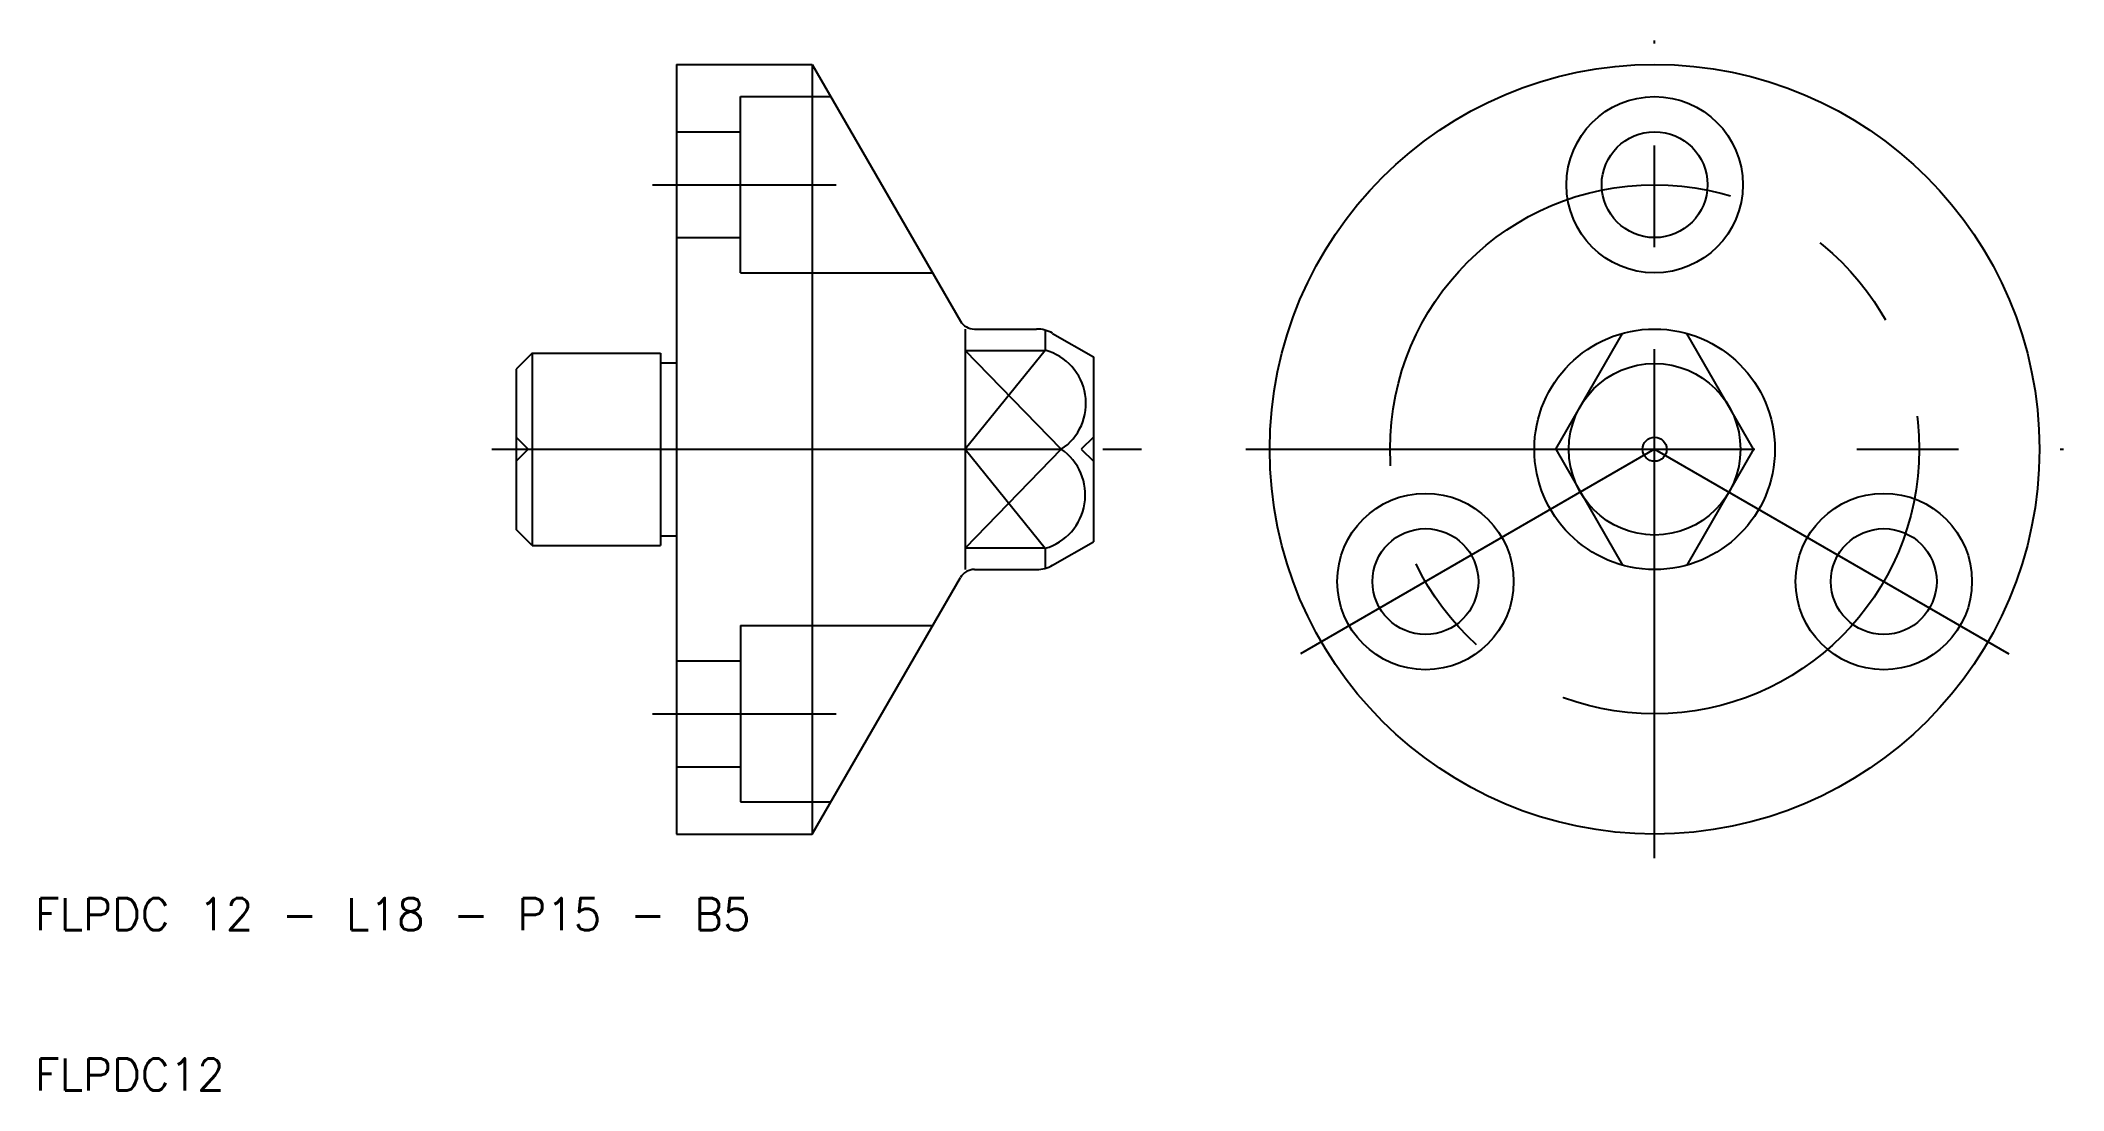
# Model space of a CAD drawing. Extents: x 10 to 136, y 10 to 76.
import ezdxf

# ---------------------------------------------------------------- set-up
doc = ezdxf.new("R2010")
doc.units = 0
doc.linetypes.add('CENTER', pattern=[50.8, 31.75, -6.35, 6.35, -6.35])
doc.linetypes.add('DASHED', pattern=[19.05, 12.7, -6.35])
doc.layers.get('0').update_dxf_attribs({"linetype": 'CONTINUOUS'})
doc.layers.add('CENTER', color=1, linetype='CENTER')
doc.styles.get("Standard").update_dxf_attribs({"font": 'txt.shx'})

msp = doc.modelspace()

# ---------------------------------------------------------------- linework, layer by layer
for p, q in [((50, 74), (50, 55.4)), ((50, 74), (58.47, 74)), ((58.47, 74), (58.47, 26)), ((58.47, 74), (67.71, 58)), ((68, 57.5), (68, 42.5)), ((68.58, 57.5), (72.46, 57.5)), ((73, 57.43), (73, 56.17)), ((73.46, 57.23), (76, 55.77)), ((104.83, 50), (109, 57.23)), ((117.17, 50), (113, 57.23)), ((41, 56), (40, 55)), ((41, 56), (41, 44)), ((41, 56), (49, 56)), ((49, 56), (49, 55.4)), ((68, 56.17), (73, 56.17)), ((76, 55.77), (76, 44.23)), ((40, 55), (40, 45)), ((49, 55.4), (49, 44.6)), ((49, 55.4), (50, 55.4)), ((50, 55.4), (50, 44.6)), ((68, 50), (74, 50)), ((104.83, 50), (109, 42.77)), ((117.17, 50), (113, 42.77)), ((41, 44), (40, 45)), ((49, 44.6), (50, 44.6)), ((49, 44.6), (49, 44)), ((50, 44.6), (50, 26)), ((73.46, 42.77), (76, 44.23)), ((41, 44), (49, 44)), ((73, 43.83), (68, 43.83)), ((73, 43.83), (73, 42.57)), ((58.47, 26), (67.71, 42)), ((68.58, 42.5), (72.46, 42.5)), ((50, 26), (58.47, 26))]:
    msp.add_line(p, q)
at = {"color": 3, "linetype": 'DASHED'}
for p, q in [((54, 61), (54, 72)), ((54, 72), (59.63, 72)), ((50, 69.8), (54, 69.8)), ((50, 63.2), (54, 63.2)), ((54, 61), (65.98, 61)), ((40, 50.75), (40.75, 50)), ((76, 50.75), (75.25, 50)), ((40.75, 50), (40, 49.25)), ((75.25, 50), (76, 49.25)), ((54, 39), (54, 28)), ((54, 39), (65.98, 39)), ((50, 36.8), (54, 36.8)), ((50, 30.2), (54, 30.2)), ((54, 28), (59.63, 28))]:
    msp.add_line(p, q, dxfattribs=at)
at = {"color": 3}
for p, q in [((73, 56.17), (68, 50)), ((74, 50), (68, 56.17)), ((74, 50), (68, 43.83)), ((68, 50), (73, 43.83))]:
    msp.add_line(p, q, dxfattribs=at)
for centre, radius in [((111, 50), 24), ((111, 66.5), 5.5), ((111, 66.5), 3.3), ((111, 50), 7.5), ((111, 50), 5.35), ((111, 50), 0.75), ((96.71, 41.75), 5.5), ((125.29, 41.75), 5.5), ((96.71, 41.75), 3.3), ((125.29, 41.75), 3.3)]:
    msp.add_circle(centre, radius)
for centre, radius, start, end in [((68.58, 58.5), 1, 210, 270), ((72.46, 55.5), 2, 60, 90), ((72.11, 52.86), 3.43, 303.4912, 74.9113), ((72.04, 47.15), 3.46, 286.0876, 55.5099), ((68.58, 41.5), 1, 90, 150), ((72.46, 44.5), 2, 270, 300)]:
    msp.add_arc(centre, radius, start, end)
at = {"layer": 'CENTER'}
for p, q in [((111, 24.5), (111, 75.5)), ((48.5, 66.5), (59.97, 66.5)), ((38.5, 50), (79, 50)), ((85.5, 50), (136.5, 50)), ((111, 50), (88.92, 37.25)), ((111, 50), (133.08, 37.25)), ((48.5, 33.5), (59.97, 33.5))]:
    msp.add_line(p, q, dxfattribs=at)
msp.add_circle((111, 50), 16.5, dxfattribs=at)

# ---------------------------------------------------------------- texts
for s, p in [('FLPDC 12 - L18 - P15 - B5', (10, 20)), ('FLPDC12', (10, 10))]:
    msp.add_text(s, height=2).set_placement(p)

doc.saveas('drawing.dxf')
